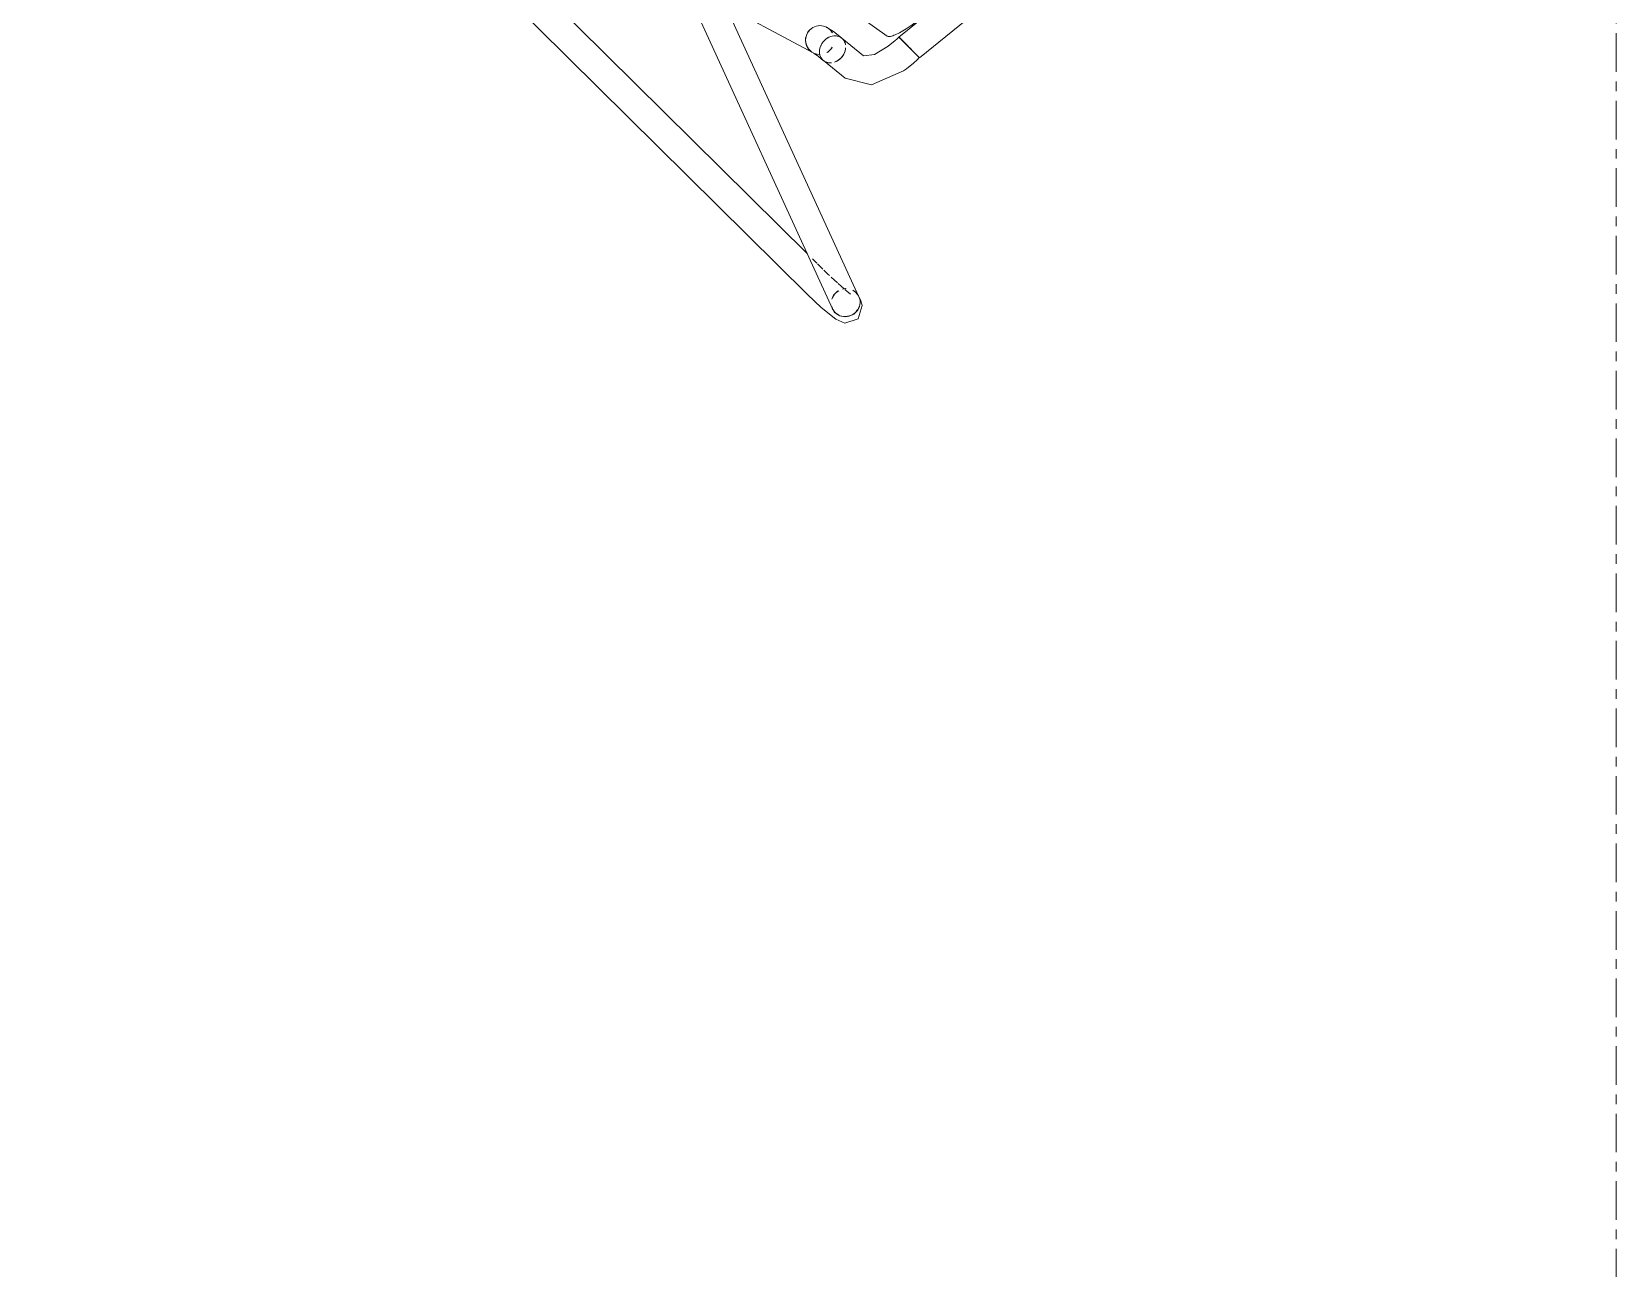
# Model space of a CAD drawing. Header units: inches. Extents: x 29752 to 31446, y 4278 to 5722.
# Drawn here: x 31196.95 to 31217.49, y 4320.01 to 4336.04 of the extents above; entities that cross this region are included whole.
import ezdxf

# ---------------------------------------------------------------- set-up
doc = ezdxf.new("R2010")
doc.units = ezdxf.units.IN
doc.header["$MEASUREMENT"] = 0
doc.linetypes.add('Grid Line 1_2_', pattern=[0.875, 0.5, -0.125, 0.125, -0.125])
doc.layers.add('I-FURN', color=30, linetype='Continuous', lineweight=9)
doc.layers.add('S-GRID', color=1, linetype='Continuous', lineweight=9)

# ---------------------------------------------------------------- blocks, each defined once
blk = doc.blocks.new('HighTower_Alo_Chair - HighTower_Alo_Chair-6256374-FIRST FLOOR POWER _ SIGNAL')
at = {"layer": 'I-FURN'}
for p, q in [((-11.423, 5.553), (-11.346, -8.592)), ((-10.974, -8.217), (-11.048, 5.553)), ((-9.684, -4.74), (-11.246, -8.951)), ((-9.571, -4.805), (-9.08, -6.427)), ((-10.895, -9.082), (-9.445, -5.174)), ((-9.073, -6.446), (-9.07, -6.454)), ((-9.059, -6.556), (-9.056, -6.591)), ((-8.683, -6.557), (-8.686, -6.523)), ((-8.646, -6.919), (-8.683, -6.555)), ((-9.056, -6.592), (-9.019, -6.956)), ((-8.216, -7.068), (-8.331, -7.056)), ((-8.216, -7.068), (-8.189, -7.07)), ((-8.15, -7.07), (-8.189, -7.07)), ((-8.15, -7.07), (-8.15, -7.134)), ((-8.15, -7.073), (-8.15, -7.07)), ((-8.15, -7.07), (-8.15, -7.07)), ((-6.243, -7.27), (-8.15, -7.07)), ((-8.15, -7.153), (-8.15, -7.073)), ((-8.15, -7.134), (-8.15, -7.361)), ((-8.15, -7.34), (-8.15, -7.153)), ((-8.15, -7.361), (-8.15, -7.34)), ((-8.37, -7.429), (-8.255, -7.441)), ((-8.255, -7.441), (-8.189, -7.445)), ((-8.189, -7.445), (-8.15, -7.445)), ((-8.15, -7.447), (-6.282, -7.643)), ((-10.973, -8.387), (-10.973, -8.309)), ((-10.972, -8.501), (-10.973, -8.402)), ((-10.972, -8.59), (-10.972, -8.519)), ((-10.971, -8.618), (-10.972, -8.59)), ((-10.964, -8.758), (-10.97, -8.647)), ((-10.958, -8.875), (-10.964, -8.771)), ((-11.246, -8.951), (-11.267, -9.008)), ((-10.956, -8.921), (-10.957, -8.895)), ((-10.947, -8.982), (-10.956, -8.921)), ((-10.914, -9.136), (-10.894, -9.078))]:
    blk.add_line(p, q, dxfattribs=at)
at = {"layer": 'I-FURN', "flags": 128}
for points in [[(-8.248, -6.953), (-8.342, -6.394), (-8.435, -5.835), (-8.529, -5.275)], [(-8.724, -6.308), (-8.697, -6.418), (-8.686, -6.523)], [(-9.074, -6.444), (-9.063, -6.513), (-9.059, -6.556)], [(-9.019, -6.956), (-8.84, -7.257), (-8.417, -7.423), (-8.37, -7.429)], [(-8.646, -6.919), (-8.534, -7.006), (-8.331, -7.056)], [(-8.15, -7.07), (-8.15, -7.075), (-8.15, -7.092), (-8.15, -7.117), (-8.15, -7.151), (-8.15, -7.192), (-8.15, -7.236), (-8.15, -7.281), (-8.15, -7.325), (-8.15, -7.366), (-8.15, -7.4), (-8.15, -7.425), (-8.15, -7.442), (-8.15, -7.447)], [(-8.15, -7.192), (-8.15, -7.151), (-8.15, -7.117), (-8.15, -7.092), (-8.15, -7.075), (-8.15, -7.07)], [(-8.15, -7.425), (-8.15, -7.4), (-8.15, -7.366), (-8.15, -7.325), (-8.15, -7.281), (-8.15, -7.236), (-8.15, -7.192)], [(-8.15, -7.447), (-8.15, -7.442), (-8.15, -7.425)], [(-11.104, -9.278), (-11.264, -9.195), (-11.311, -9.079), (-11.339, -8.835), (-11.346, -8.592)], [(-11.104, -9.278), (-10.944, -9.194), (-10.914, -9.136)]]:
    blk.add_lwpolyline(points, dxfattribs=at)
at = {"layer": 'I-FURN'}
for centre, major_axis, ratio, start_param, end_param in [((-8.901, -6.373), (0.173, 0.073), 0.988515, 1.959405, 3.52246), ((-8.9, -6.373), (0.179, 0.054), 0.987637, 5.992616, 9.134209), ((-8.901, -6.373), (0.173, 0.073), 0.988515, 1.69761, 1.951664), ((-8.901, -6.373), (0.173, 0.073), 0.988515, 1.166266, 1.428065), ((-8.9, -6.373), (0.179, 0.054), 0.987637, 2.851024, 3.636422), ((-8.869, -6.574), (0.187, 0.017), 0.830705, 2.772747, 3.034546), ((-8.869, -6.574), (0.187, 0.019), 0.830378, 2.796734, 3.058533), ((-8.869, -6.574), (0.187, 0.019), 0.830378, 6.200126, 9.079919), ((-8.869, -6.574), (0.187, 0.017), 0.830705, 2.510947, 2.772747), ((-8.869, -6.574), (0.187, 0.017), 0.830705, 1.46375, 1.987348), ((-8.901, -6.373), (0.173, 0.073), 0.988515, 4.046059, 4.307859), ((-8.9, -6.373), (0.179, 0.054), 0.987637, 4.160021, 4.683619), ((-8.901, -6.373), (0.173, 0.073), 0.988515, 4.307859, 4.569658), ((-8.869, -6.574), (0.187, 0.017), 0.830705, 0.940151, 1.46375), ((-8.869, -6.574), (0.187, 0.017), 0.830705, 5.914339, 6.961537), ((-8.901, -6.373), (0.173, 0.073), 0.988515, 5.616855, 5.878655), ((-8.9, -6.373), (0.179, 0.054), 0.987637, 5.730817, 5.992616), ((-8.869, -6.574), (0.187, 0.019), 0.830378, 5.938327, 6.200126), ((-8.869, -6.574), (0.187, 0.017), 0.830705, 3.034546, 3.296345), ((-8.869, -6.574), (0.187, 0.019), 0.830378, 3.058533, 3.320333), ((-8.869, -6.574), (0.187, 0.017), 0.830705, 3.296345, 3.558145), ((-8.869, -6.574), (0.187, 0.019), 0.830378, 3.320333, 3.582132), ((-8.869, -6.574), (0.187, 0.017), 0.830705, 3.558145, 3.819944), ((-8.869, -6.574), (0.187, 0.019), 0.830378, 3.582132, 3.843932), ((-8.869, -6.574), (0.187, 0.017), 0.830705, 4.081743, 4.605342), ((-8.869, -6.574), (0.187, 0.019), 0.830378, 4.105731, 4.36753), ((-8.869, -6.574), (0.187, 0.019), 0.830378, 4.36753, 5.322653), ((-8.869, -6.574), (0.187, 0.017), 0.830705, 4.605342, 5.309392), ((-8.869, -6.574), (0.187, 0.017), 0.830705, 5.309392, 5.39074), ((-8.869, -6.574), (0.187, 0.019), 0.830378, 5.322653, 5.414728), ((-8.869, -6.574), (0.187, 0.017), 0.830705, 5.65254, 5.702897), ((-8.869, -6.574), (0.187, 0.019), 0.830378, 5.676527, 5.690435), ((-8.869, -6.574), (0.187, 0.019), 0.830378, 5.690435, 5.938327), ((-8.869, -6.574), (0.187, 0.017), 0.830705, 5.702897, 5.914339), ((-11.07, -9.014), (-0.176, 0.064), 0.957692, 0.10537, 0.628969), ((-11.071, -9.017), (-0.176, 0.065), 0.957879, 0.079585, 0.341384), ((-11.071, -9.017), (-0.176, 0.065), 0.957879, 0.341384, 0.603184), ((-11.07, -9.014), (-0.176, 0.064), 0.957692, 6.126756, 6.388555), ((-11.071, -9.017), (-0.176, 0.065), 0.957879, 6.100971, 6.36277), ((-11.071, -9.017), (-0.176, 0.065), 0.957879, 5.315573, 5.577372), ((-11.07, -9.014), (-0.176, 0.064), 0.957692, 5.079558, 5.341358), ((-11.071, -9.017), (-0.176, 0.065), 0.957879, 4.791974, 5.315573), ((-11.07, -9.014), (-0.176, 0.064), 0.957692, 4.817759, 5.079558), ((-11.071, -9.017), (-0.176, 0.065), 0.957879, 4.328249, 4.530175), ((-11.071, -9.017), (-0.176, 0.065), 0.957879, 4.268375, 4.328249), ((-11.07, -9.014), (-0.176, 0.064), 0.957692, 4.29416, 4.315099), ((-11.07, -9.014), (-0.176, 0.064), 0.957692, 3.246963, 3.770561), ((-11.071, -9.017), (-0.176, 0.065), 0.957879, 3.482977, 3.744777), ((-11.071, -9.017), (-0.176, 0.065), 0.957879, 3.221178, 3.482977), ((-11.071, -9.017), (-0.176, 0.065), 0.957879, 0.603184, 1.126783), ((-11.07, -9.014), (-0.176, 0.064), 0.957692, 0.890768, 1.937966), ((-11.071, -9.017), (-0.176, 0.065), 0.957879, 1.127151, 1.650381), ((-11.071, -9.017), (-0.176, 0.065), 0.957879, 1.650381, 2.43578), ((-11.07, -9.014), (-0.176, 0.064), 0.957692, 1.937966, 2.461565), ((-11.071, -9.017), (-0.176, 0.065), 0.957879, 2.43578, 2.959378), ((-11.071, -9.017), (-0.176, 0.065), 0.957879, 2.959378, 3.221178), ((-11.07, -9.014), (-0.176, 0.064), 0.957692, 2.985163, 3.246963)]:
    blk.add_ellipse(centre, major_axis=major_axis, ratio=ratio, start_param=start_param, end_param=end_param, dxfattribs=at)
for points in [[(-8.228, -6.98), (-8.24, -6.971), (-8.247, -6.962), (-8.248, -6.953)], [(-7.765, -7.101), (-7.807, -7.096), (-7.891, -7.085), (-8.007, -7.062), (-8.107, -7.036), (-8.183, -7.008), (-8.217, -6.989), (-8.228, -6.98)]]:
    blk.add_open_spline(points, degree=3, dxfattribs=at)

msp = doc.modelspace()

# ---------------------------------------------------------------- linework, layer by layer
at = {"layer": 'S-GRID', "linetype": 'Grid Line 1_2_'}
msp.add_line((31217.487, 4277.766), (31217.487, 5698.128), dxfattribs=at)

# ---------------------------------------------------------------- block references
at = {"layer": 'I-FURN', "rotation": 45.00000000000036}
msp.add_blockref('HighTower_Alo_Chair - HighTower_Alo_Chair-6256374-FIRST FLOOR POWER _ SIGNAL', (31208.951, 4346.728), dxfattribs=at)

doc.saveas('drawing.dxf')
